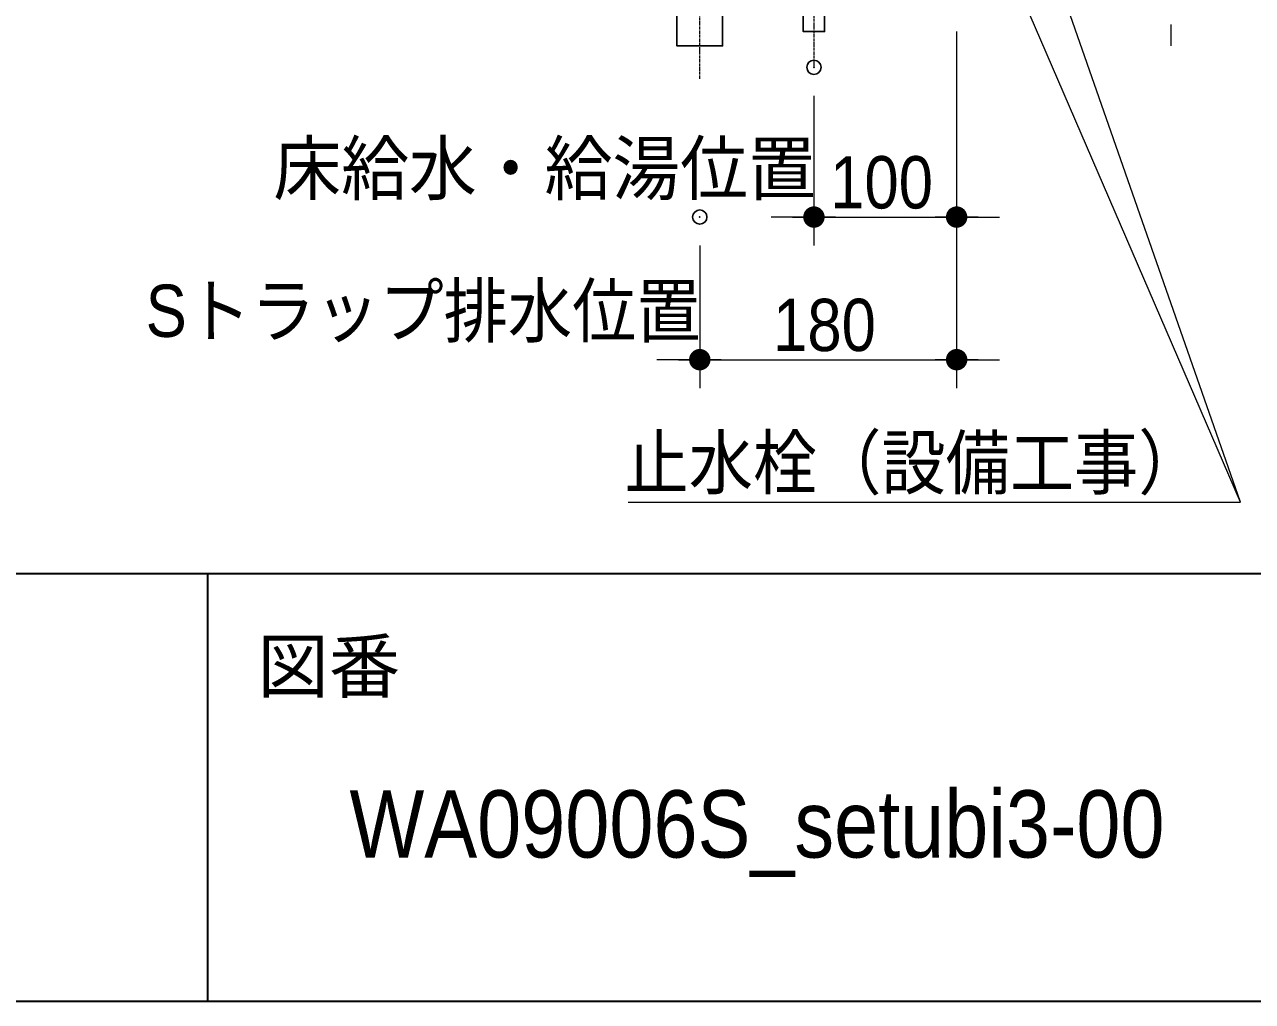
# Model space of a CAD drawing. Units: millimetres, scale not verified. Extents: x -6062 to 6062, y -3045 to 3045.
# Drawn here: x 1184 to 2045, y -2770 to -2085 of the extents above; entities that cross this region are included whole.
import ezdxf
from ezdxf.enums import TextEntityAlignment as Align

# ---------------------------------------------------------------- set-up
doc = ezdxf.new("R2010")
doc.units = ezdxf.units.MM
doc.header["$LTSCALE"] = 20
doc.header["$PDMODE"] = 32
doc.header["$PDSIZE"] = 10
doc.linetypes.add('USER2', pattern=[2.91, 1.76, -0.4, 0.35, -0.4])
for name, color, linetype, lineweight in [('0-1_4給排水', 7, 'Continuous', 30), ('0-2_1図面枠', 7, 'Continuous', 20), ('0-3_2寸法-2', 7, 'Continuous', 15), ('0-4_0', 7, 'Continuous', 25), ('0-6_2寸法-1', 7, 'Continuous', 15), ('0-7_2寸法-3', 7, 'Continuous', 15)]:
    doc.layers.add(name, color=color, linetype=linetype, lineweight=lineweight)
doc.layers.add('0-5_Defpoints', color=7, linetype='Continuous')
doc.styles.add('ＭＳ Ｐゴシック', font='')
doc.styles.get('ＭＳ Ｐゴシック').set_extended_font_data('MS PGothic')

# ---------------------------------------------------------------- blocks, each defined once
blk = doc.blocks.new('グループ-12')
at = {"layer": '0-2_1図面枠', "lineweight": 35}
for p, q in [((-80000, -49400), (80000, -49400)), ((62000, -49400), (62000, -55400))]:
    blk.add_line(p, q, dxfattribs=at)
blk.add_lwpolyline([(-80000, 55400), (80000, 55400), (80000, -55400), (-80000, -55400)], close=True, dxfattribs=at)
blk = doc.blocks.new('図面枠')
at = {"layer": '0-2_1図面枠'}
blk.add_blockref('グループ-12', (0, 0), dxfattribs=at)
at = {"layer": '0-2_1図面枠', "style": 'ＭＳ Ｐゴシック'}
blk.add_text('図番', height=733.7, dxfattribs=at).set_placement((62699.9, -51284.2), align=Align.BOTTOM_LEFT)
blk = doc.blocks.new('_Dot')
at = {"layer": '0-4_0'}
blk.add_line((-10, 0), (-20, 0), dxfattribs=at)
for points in [[(0, 0), (-10, 0), (-9.92, 1.25)], [(0, 0), (-9.92, -1.25), (-10, 0)], [(0, 0), (-9.92, 1.25), (-9.69, 2.49)], [(0, 0), (-9.69, -2.49), (-9.92, -1.25)], [(0, 0), (-9.69, 2.49), (-9.3, 3.68)], [(0, 0), (-9.3, -3.68), (-9.69, -2.49)], [(0, 0), (-9.3, 3.68), (-8.76, 4.82)], [(0, 0), (-8.76, -4.82), (-9.3, -3.68)], [(0, 0), (-8.76, 4.82), (-8.09, 5.88)], [(0, 0), (-8.09, -5.88), (-8.76, -4.82)], [(0, 0), (-8.09, 5.88), (-7.29, 6.85)], [(0, 0), (-7.29, -6.85), (-8.09, -5.88)], [(0, 0), (-7.29, 6.85), (-6.37, 7.71)], [(0, 0), (-6.37, -7.71), (-7.29, -6.85)], [(0, 0), (-6.37, 7.71), (-5.36, 8.44)], [(0, 0), (-5.36, -8.44), (-6.37, -7.71)], [(0, 0), (-5.36, 8.44), (-4.26, 9.05)], [(0, 0), (-4.26, -9.05), (-5.36, -8.44)], [(0, 0), (-4.26, 9.05), (-3.09, 9.51)], [(0, 0), (-3.09, -9.51), (-4.26, -9.05)], [(0, 0), (-3.09, 9.51), (-1.87, 9.82)], [(0, 0), (-1.87, -9.82), (-3.09, -9.51)], [(0, 0), (-1.87, 9.82), (-0.63, 9.98)], [(0, 0), (-0.63, -9.98), (-1.87, -9.82)], [(0, 0), (-0.63, 9.98), (0.63, 9.98)], [(0, 0), (0.63, -9.98), (-0.63, -9.98)], [(0, 0), (0.63, 9.98), (1.87, 9.82)], [(0, 0), (1.87, 9.82), (3.09, 9.51)], [(0, 0), (3.09, 9.51), (4.26, 9.05)], [(0, 0), (4.26, 9.05), (5.36, 8.44)], [(0, 0), (5.36, 8.44), (6.37, 7.71)], [(0, 0), (6.37, 7.71), (7.29, 6.85)], [(0, 0), (7.29, 6.85), (8.09, 5.88)], [(0, 0), (8.09, 5.88), (8.76, 4.82)], [(0, 0), (8.76, 4.82), (9.3, 3.68)], [(0, 0), (9.3, 3.68), (9.69, 2.49)], [(0, 0), (9.69, 2.49), (9.92, 1.25)], [(0, 0), (9.92, 1.25), (10, 0)], [(0, 0), (1.87, -9.82), (0.63, -9.98)], [(0, 0), (3.09, -9.51), (1.87, -9.82)], [(0, 0), (4.26, -9.05), (3.09, -9.51)], [(0, 0), (5.36, -8.44), (4.26, -9.05)], [(0, 0), (6.37, -7.71), (5.36, -8.44)], [(0, 0), (7.29, -6.85), (6.37, -7.71)], [(0, 0), (8.09, -5.88), (7.29, -6.85)], [(0, 0), (8.76, -4.82), (8.09, -5.88)], [(0, 0), (9.3, -3.68), (8.76, -4.82)], [(0, 0), (9.69, -2.49), (9.3, -3.68)], [(0, 0), (9.92, -1.25), (9.69, -2.49)], [(0, 0), (10, 0), (9.92, -1.25)]]:
    blk.add_solid(points, dxfattribs=at)
blk = doc.blocks.new('グループ-46')
at = {"layer": '0-1_4給排水', "linetype": 'USER2', "lineweight": 15}
blk.add_line((70500, -40100), (70500, -42300), dxfattribs=at)
at = {"layer": '0-1_4給排水'}
blk.add_lwpolyline([(70300, -40600), (70300, -41200), (70700, -41200), (70700, -40600)], dxfattribs=at)
for points in [[(69900, -41200), (71100, -41200), (71100, -41400), (69900, -41400)], [(70350, -41400), (70650, -41400), (70650, -41800), (70350, -41800)]]:
    blk.add_lwpolyline(points, close=True, dxfattribs=at)
blk = doc.blocks.new('グループ-72')
at = {"layer": '0-1_4給排水', "linetype": 'USER2', "lineweight": 15}
blk.add_line((68900, -42460), (68900, -30380), dxfattribs=at)
at = {"layer": '0-1_4給排水'}
blk.add_lwpolyline([(68580, -41400), (69220, -41400), (69220, -42000), (68580, -42000)], close=True, dxfattribs=at)

msp = doc.modelspace()

# ---------------------------------------------------------------- linework, layer by layer
at = {"layer": '0-3_2寸法-2'}
for p, q in [((1837.5, -2090), (1837.5, -2240)), ((1987.5, -2085.01), (1987.5, -2100.01)), ((1737.5, -2135), (1737.5, -2240)), ((1722.49, -2220), (1707.49, -2220)), ((1737.5, -2220), (1837.5, -2220)), ((1852.51, -2220), (1867.51, -2220)), ((1657.5, -2240), (1657.5, -2340)), ((1837.5, -2240), (1837.5, -2340)), ((1642.49, -2320), (1627.49, -2320)), ((1657.5, -2320), (1837.5, -2320)), ((1852.51, -2320), (1867.51, -2320))]:
    msp.add_line(p, q, dxfattribs=at)
at = {"layer": '0-5_Defpoints'}
for p in [(1737.5, -2115), (1657.5, -2220), (1837.5, -2220), (1837.5, -2320)]:
    msp.add_point(p, dxfattribs=at)
at = {"layer": '0-6_2寸法-1'}
for p, q in [((1837.5, -2090), (1837.5, -2240)), ((1737.5, -2135), (1737.5, -2240)), ((1752.51, -2220), (1822.49, -2220)), ((1657.5, -2240), (1657.5, -2340)), ((1837.5, -2240), (1837.5, -2340)), ((1672.51, -2320), (1822.49, -2320))]:
    msp.add_line(p, q, dxfattribs=at)
at = {"layer": '0-7_2寸法-3'}
for points in [[(1607.28, -2420), (2036.47, -2420), (1776.25, -1674.9)], [(1607.28, -2420), (2036.47, -2420), (1796.75, -1864.9)]]:
    msp.add_lwpolyline(points, dxfattribs=at)

# ---------------------------------------------------------------- block references
at = {"layer": '0-1_4給排水', "xscale": 0.05, "yscale": 0.05}
for name in ['グループ-72', 'グループ-46']:
    msp.add_blockref(name, (-1787.5, 0), dxfattribs=at)
at = {"layer": '0-2_1図面枠', "xscale": 0.05, "yscale": 0.05}
msp.add_blockref('図面枠', (-1787.5, 0), dxfattribs=at)
at = {"layer": '0-3_2寸法-2', "xscale": 0.7503418, "yscale": 0.7503418}
for p in [(1737.5, -2220), (1657.5, -2320)]:
    msp.add_blockref('_Dot', p, dxfattribs=at)
at = {"layer": '0-3_2寸法-2', "xscale": 0.7503418, "yscale": 0.7503418, "rotation": 180}
for p in [(1837.5, -2220), (1837.5, -2320)]:
    msp.add_blockref('_Dot', p, dxfattribs=at)
at = {"layer": '0-6_2寸法-1', "xscale": 0.7503418, "yscale": 0.7503418, "rotation": 180}
for p in [(1737.5, -2220), (1657.5, -2320)]:
    msp.add_blockref('_Dot', p, dxfattribs=at)
at = {"layer": '0-6_2寸法-1', "xscale": 0.7503418, "yscale": 0.7503418}
for p in [(1837.5, -2220), (1837.5, -2320)]:
    msp.add_blockref('_Dot', p, dxfattribs=at)

# ---------------------------------------------------------------- texts
at = {"layer": '0-2_1図面枠', "style": 'ＭＳ Ｐゴシック', "width": 0.9}
msp.add_text('WA09006S_setubi3-00', height=47.17, dxfattribs=at).set_placement((1412.02, -2683.26), align=Align.BOTTOM_LEFT)
at = {"layer": '0-3_2寸法-2', "style": 'ＭＳ Ｐゴシック'}
for s, width, p in [('床給水・給湯位置', 0.95, (1358.69, -2215.12)), ('Sトラップ排水位置', 0.9, (1269.21, -2315.02))]:
    msp.add_text(s, height=36.66, dxfattribs=dict(at, width=width)).set_placement(p, align=Align.BOTTOM_LEFT)
at = {"layer": '0-6_2寸法-1', "style": 'ＭＳ Ｐゴシック', "width": 0.9}
for s, p in [('100', (1748.89, -2224.96)), ('180', (1708.89, -2324.96))]:
    msp.add_text(s, height=36.66, dxfattribs=at).set_placement(p, align=Align.BOTTOM_LEFT)
at = {"layer": '0-7_2寸法-3', "style": 'ＭＳ Ｐゴシック', "width": 0.9}
msp.add_text('止水栓（設備工事）', height=36.66, dxfattribs=at).set_placement((1604.77, -2421.47), align=Align.BOTTOM_LEFT)

doc.saveas('drawing.dxf')
